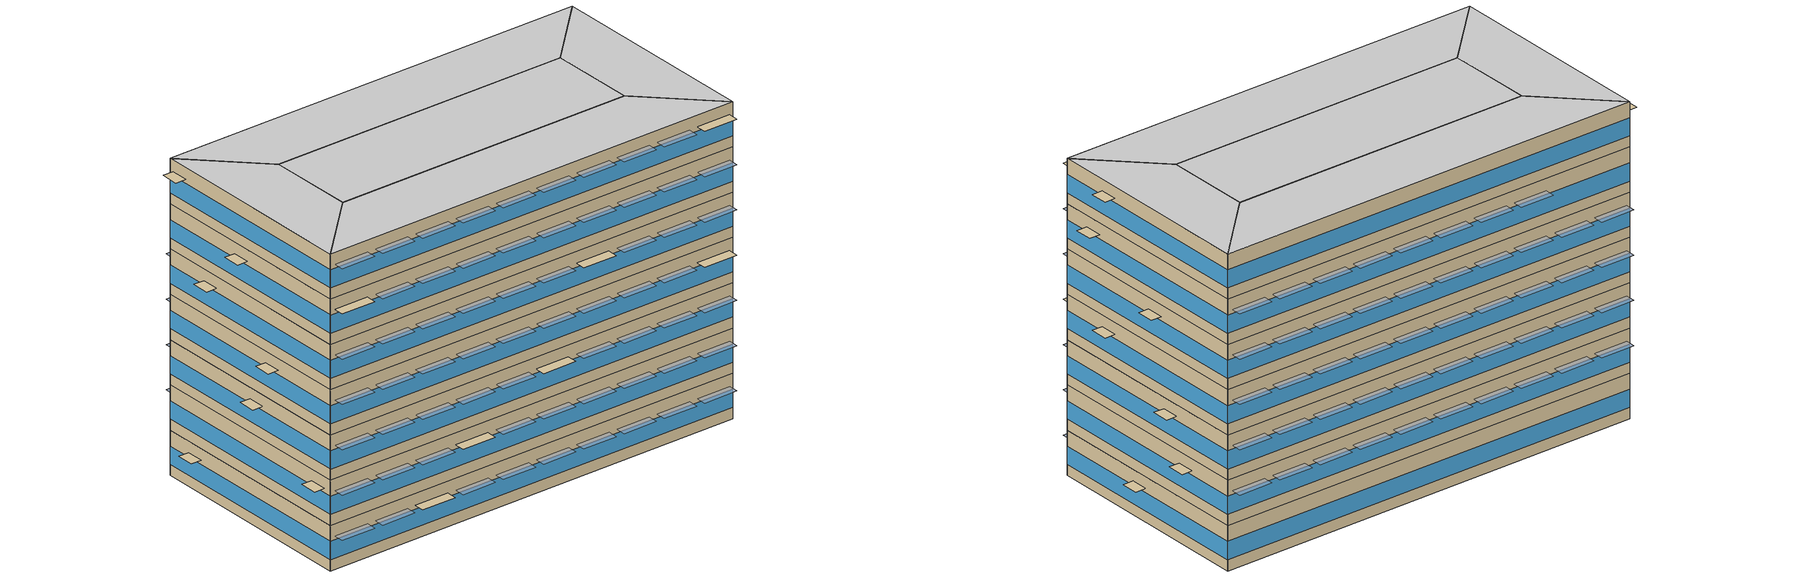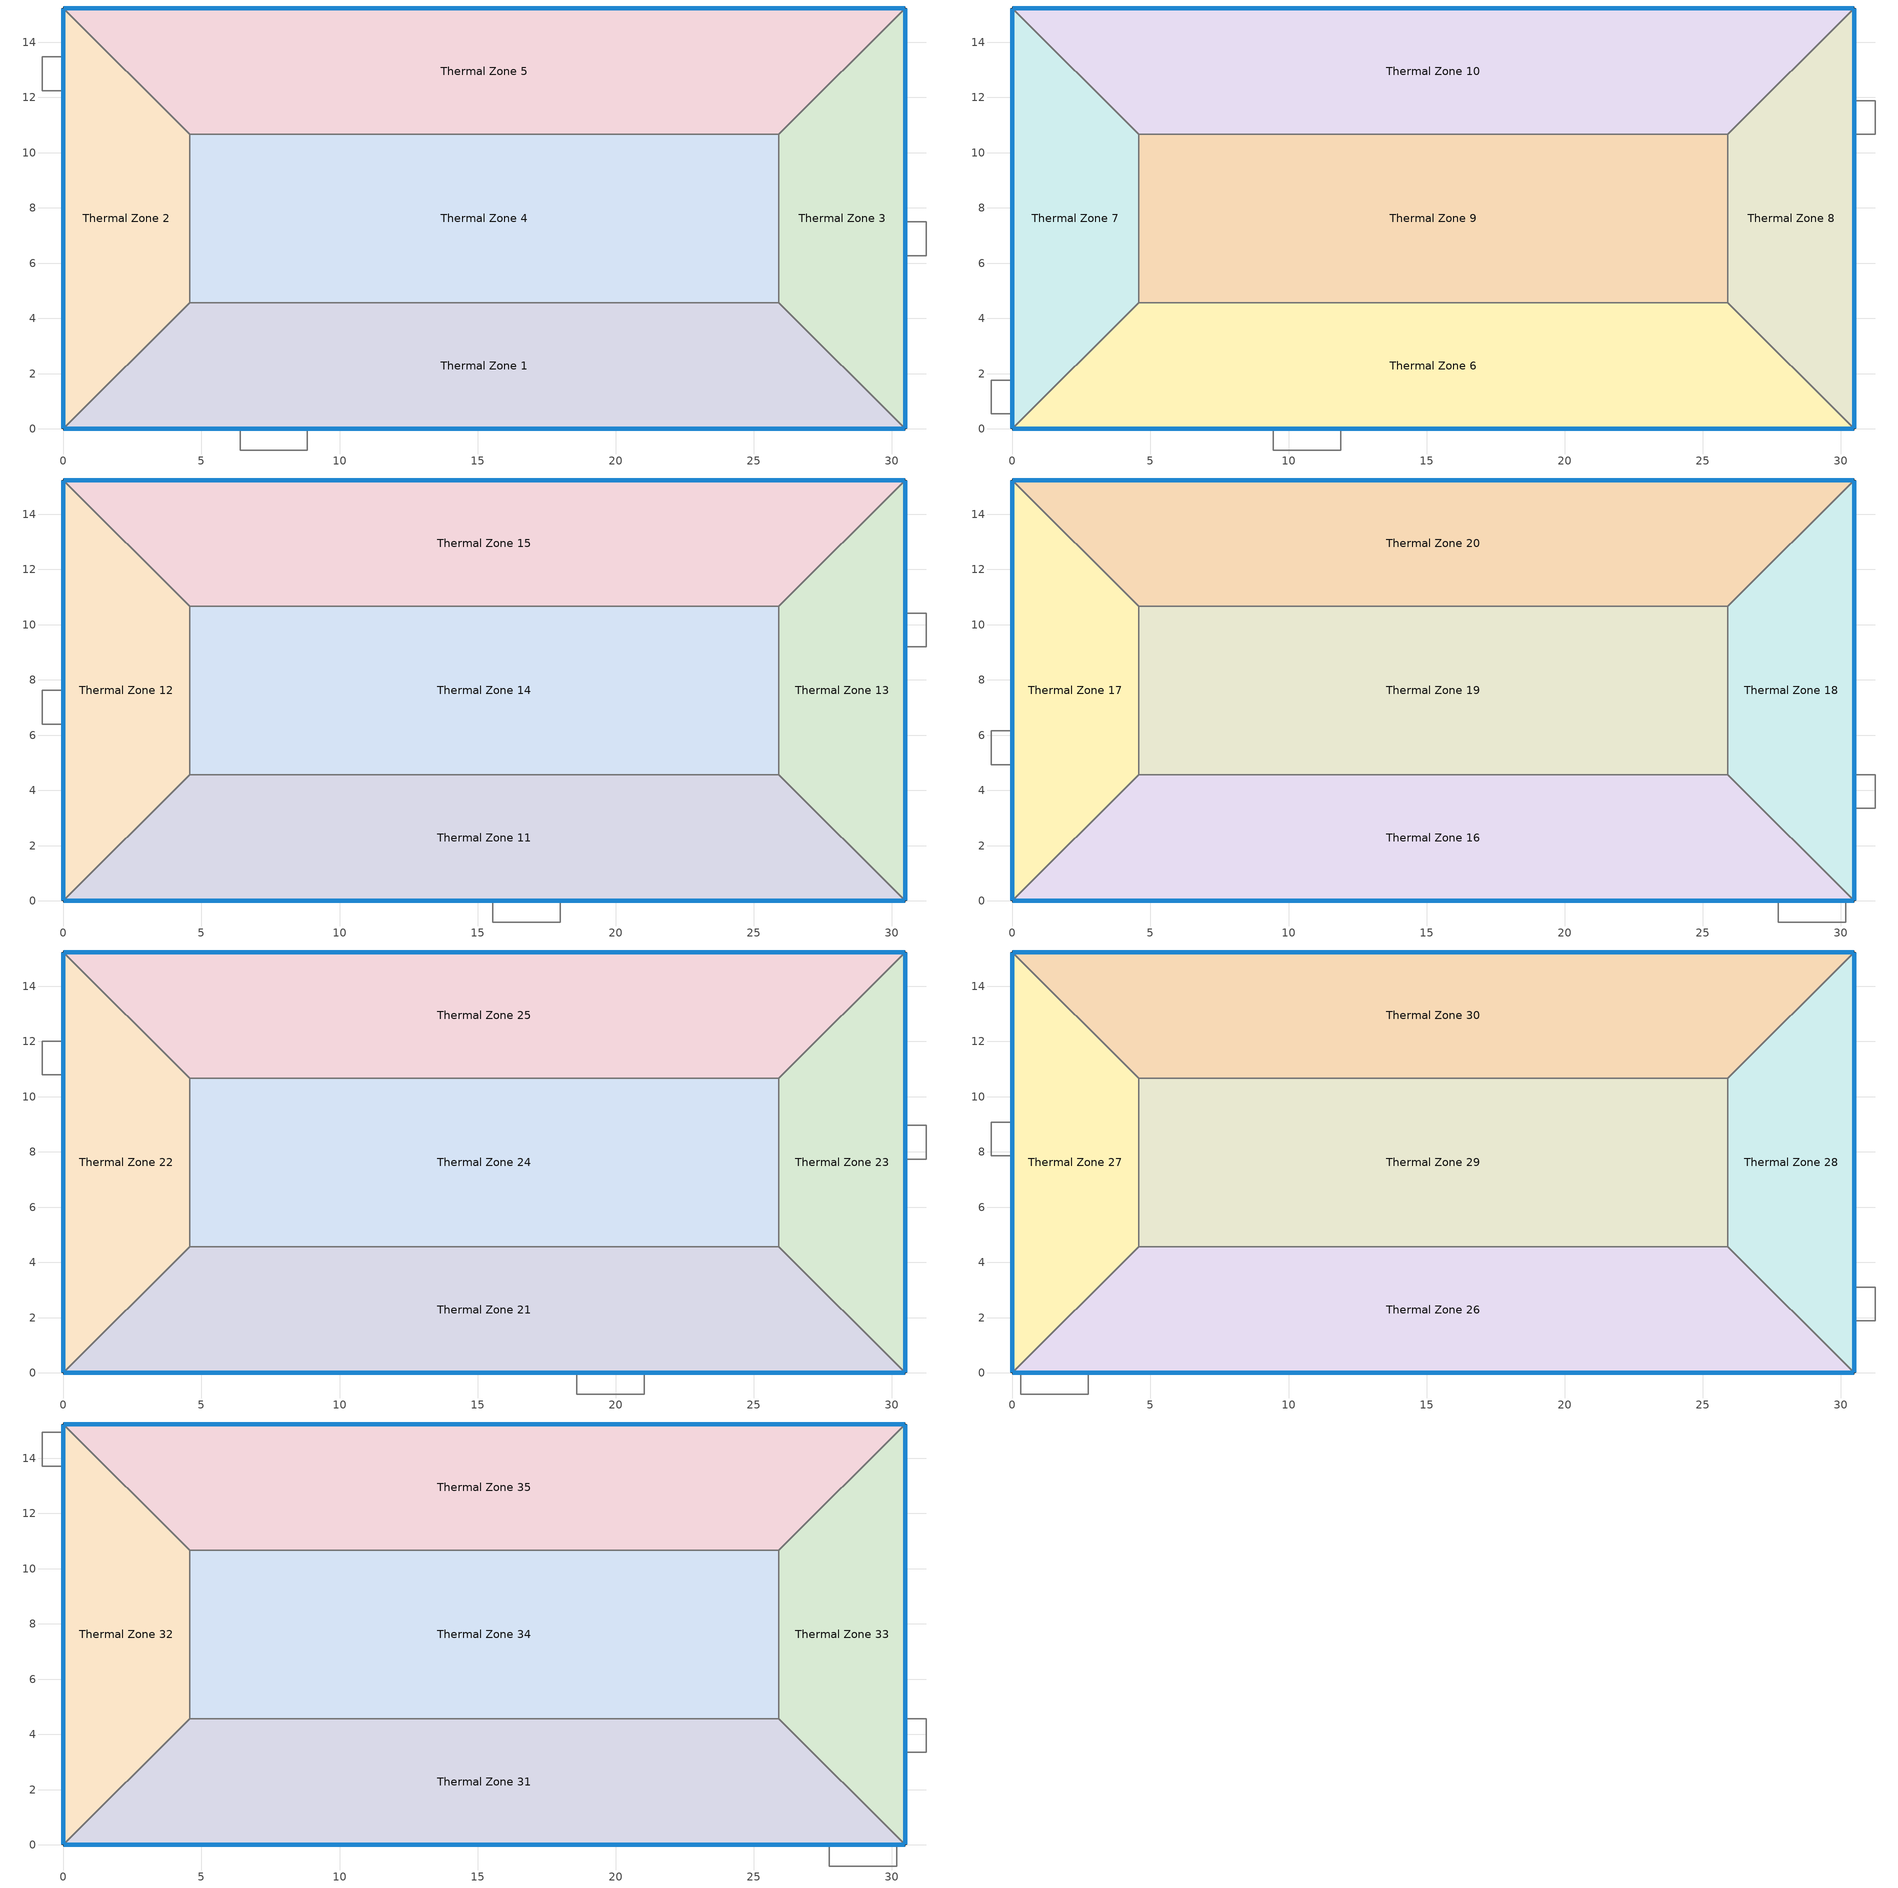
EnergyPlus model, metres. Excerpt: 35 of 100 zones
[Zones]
Thermal Zone 1
 floor ground (ExtSlabCarpet 4in ClimateZone 1-8): 0.03,0 30.45,0 z0.76:1.98; 25.91,4.57 30.48,0 0,0 4.57,4.57 z0
 wall outside (ASHRAE 90.1-2010 ExtWall Mass ClimateZone 5): 0,0 30.48,0 z0:3.05
 wall to Thermal Zone 2 (Interior Wall): 4.57,4.57 0,0 z0:3.05; 8.84,-0.76 8.84,0 6.4,0 6.4,-0.76 z2.29
 wall to Thermal Zone 4 (Interior Wall): 25.91,4.57 4.57,4.57 z0:3.05
 wall to Thermal Zone 3 (Interior Wall): 30.48,0 25.91,4.57 z0:3.05
 window (ASHRAE 90.1-2010 ExtWindow Metal ClimateZone 4-6): 0.03,0 30.45,0 z0.76:1.98
Thermal Zone 2
 floor ground (ExtSlabCarpet 4in ClimateZone 1-8): 0,15.24 4.57,10.67 4.57,4.57 0,0 z0
 wall outside (ASHRAE 90.1-2010 ExtWall Mass ClimateZone 5): 0,15.24 0,0 z0:3.05; 0,15.21 0,0.03 z0.76:1.98
 wall to Thermal Zone 5 (Interior Wall): 4.57,10.67 0,15.24 z0:3.05; 0,12.25 0,13.47 -0.76,13.47 -0.76,12.25 z2.29
 wall to Thermal Zone 4 (Interior Wall): 4.57,4.57 4.57,10.67 z0:3.05
 window (ASHRAE 90.1-2010 ExtWindow Metal ClimateZone 4-6): 0,15.21 0,0.03 z0.76:1.98
Thermal Zone 3
 floor ground (ExtSlabCarpet 4in ClimateZone 1-8): 30.48,0.03 30.48,15.21 z0.76:1.98; 30.48,15.24 30.48,0 25.91,4.57 25.91,10.67 z0
 wall outside (ASHRAE 90.1-2010 ExtWall Mass ClimateZone 5): 30.48,0 30.48,15.24 z0:3.05
 wall to Thermal Zone 4 (Interior Wall): 25.91,10.67 25.91,4.57 z0:3.05
 wall to Thermal Zone 5 (Interior Wall): 30.48,15.24 25.91,10.67 z0:3.05
 window (ASHRAE 90.1-2010 ExtWindow Metal ClimateZone 4-6): 30.48,0.03 30.48,15.21 z0.76:1.98
Thermal Zone 4
 floor ground (ExtSlabCarpet 4in ClimateZone 1-8): 25.91,10.67 25.91,4.57 4.57,4.57 4.57,10.67 z0
 wall to Thermal Zone 5 (Interior Wall): 25.91,10.67 4.57,10.67 z0:3.05
Thermal Zone 5
 floor ground (ExtSlabCarpet 4in ClimateZone 1-8): 30.48,15.24 25.91,10.67 4.57,10.67 0,15.24 z0
 wall outside (ASHRAE 90.1-2010 ExtWall Mass ClimateZone 5): 30.48,15.24 0,15.24 z0:3.05
 window (ASHRAE 90.1-2010 ExtWindow Metal ClimateZone 4-6): 30.45,15.24 0.03,15.24 / 30.45,15.24 0.03,15.24 z0.76:1.98
Thermal Zone 10
 floor to Thermal Zone 5 (Interior Floor): 30.48,15.24 25.91,10.67 4.57,10.67 0,15.24 z3.05
 wall outside (ASHRAE 90.1-2010 ExtWall Mass ClimateZone 5): 30.48,15.24 0,15.24 z3.05:6.1
 wall to Thermal Zone 8 (Interior Wall): 25.91,10.67 30.48,15.24 z3.05:6.1
 wall to Thermal Zone 9 (Interior Wall): 4.57,10.67 25.91,10.67 z3.05:6.1
 wall to Thermal Zone 7 (Interior Wall): 0,15.24 4.57,10.67 z3.05:6.1
 window (ASHRAE 90.1-2010 ExtWindow Metal ClimateZone 4-6): 30.45,15.24 0.03,15.24 / 30.45,15.24 0.03,15.24 z3.81:5.03
Thermal Zone 6
 floor to Thermal Zone 1 (Interior Floor): 0.03,0 30.45,0 z3.81:5.03; 25.91,4.57 30.48,0 0,0 4.57,4.57 z3.05
 wall outside (ASHRAE 90.1-2010 ExtWall Mass ClimateZone 5): 0,0 30.48,0 z3.05:6.1
 wall to Thermal Zone 7 (Interior Wall): 4.57,4.57 0,0 z3.05:6.1; 11.89,-0.76 11.89,0 9.45,0 9.45,-0.76 z5.33
 wall to Thermal Zone 9 (Interior Wall): 25.91,4.57 4.57,4.57 z3.05:6.1
 wall to Thermal Zone 8 (Interior Wall): 30.48,0 25.91,4.57 z3.05:6.1
 window (ASHRAE 90.1-2010 ExtWindow Metal ClimateZone 4-6): 0.03,0 30.45,0 z3.81:5.03
Thermal Zone 7
 floor to Thermal Zone 2 (Interior Floor): 0,15.21 0,0.03 z3.81:5.03; 0,15.24 4.57,10.67 4.57,4.57 0,0 z3.05
 wall outside (ASHRAE 90.1-2010 ExtWall Mass ClimateZone 5): 0,15.24 0,0 z3.05:6.1
 wall to Thermal Zone 9 (Interior Wall): 4.57,4.57 4.57,10.67 z3.05:6.1
 window (ASHRAE 90.1-2010 ExtWindow Metal ClimateZone 4-6): 0,15.21 0,0.03 z3.81:5.03
Thermal Zone 8
 floor to Thermal Zone 3 (Interior Floor): 30.48,0.03 30.48,15.21 z3.81:5.03; 30.48,15.24 30.48,0 25.91,4.57 25.91,10.67 z3.05
 wall outside (ASHRAE 90.1-2010 ExtWall Mass ClimateZone 5): 30.48,0 30.48,15.24 z3.05:6.1
 wall to Thermal Zone 9 (Interior Wall): 25.91,10.67 25.91,4.57 z3.05:6.1
 window (ASHRAE 90.1-2010 ExtWindow Metal ClimateZone 4-6): 30.48,0.03 30.48,15.21 z3.81:5.03
Thermal Zone 9
 floor to Thermal Zone 4 (Interior Floor): 25.91,10.67 25.91,4.57 4.57,4.57 4.57,10.67 z3.05
Thermal Zone 11
 floor to Thermal Zone 6 (Interior Floor): 0.03,0 30.45,0 z6.86:8.08; 25.91,4.57 30.48,0 0,0 4.57,4.57 z6.1
 wall outside (ASHRAE 90.1-2010 ExtWall Mass ClimateZone 5): 0,0 30.48,0 z6.1:9.14
 wall to Thermal Zone 12 (Interior Wall): 4.57,4.57 0,0 z6.1:9.14; 17.98,-0.76 17.98,0 15.54,0 15.54,-0.76 z8.38
 wall to Thermal Zone 14 (Interior Wall): 25.91,4.57 4.57,4.57 z6.1:9.14
 wall to Thermal Zone 13 (Interior Wall): 30.48,0 25.91,4.57 z6.1:9.14
 window (ASHRAE 90.1-2010 ExtWindow Metal ClimateZone 4-6): 0.03,0 30.45,0 z6.86:8.08
Thermal Zone 12
 floor to Thermal Zone 7 (Interior Floor): 0,15.21 0,0.03 z6.86:8.08; 0,15.24 4.57,10.67 4.57,4.57 0,0 z6.1
 wall outside (ASHRAE 90.1-2010 ExtWall Mass ClimateZone 5): 0,15.24 0,0 z6.1:9.14
 wall to Thermal Zone 14 (Interior Wall): 4.57,4.57 4.57,10.67 z6.1:9.14
 wall to Thermal Zone 15 (Interior Wall): 4.57,10.67 0,15.24 z6.1:9.14; 0,6.4 0,7.62 -0.76,7.62 -0.76,6.4 z8.38
 window (ASHRAE 90.1-2010 ExtWindow Metal ClimateZone 4-6): 0,15.21 0,0.03 z6.86:8.08
Thermal Zone 13
 floor to Thermal Zone 8 (Interior Floor): 30.48,0.03 30.48,15.21 z6.86:8.08; 30.48,15.24 30.48,0 25.91,4.57 25.91,10.67 z6.1
 wall outside (ASHRAE 90.1-2010 ExtWall Mass ClimateZone 5): 30.48,0 30.48,15.24 z6.1:9.14
 wall to Thermal Zone 14 (Interior Wall): 25.91,10.67 25.91,4.57 z6.1:9.14
 wall to Thermal Zone 15 (Interior Wall): 30.48,15.24 25.91,10.67 z6.1:9.14
 window (ASHRAE 90.1-2010 ExtWindow Metal ClimateZone 4-6): 30.48,0.03 30.48,15.21 z6.86:8.08
Thermal Zone 14
 floor to Thermal Zone 9 (Interior Floor): 25.91,10.67 25.91,4.57 4.57,4.57 4.57,10.67 z6.1
 wall to Thermal Zone 15 (Interior Wall): 25.91,10.67 4.57,10.67 z6.1:9.14
Thermal Zone 15
 floor to Thermal Zone 10 (Interior Floor): 30.48,15.24 25.91,10.67 4.57,10.67 0,15.24 z6.1
 wall outside (ASHRAE 90.1-2010 ExtWall Mass ClimateZone 5): 30.48,15.24 0,15.24 z6.1:9.14
 window (ASHRAE 90.1-2010 ExtWindow Metal ClimateZone 4-6): 30.45,15.24 0.03,15.24 / 30.45,15.24 0.03,15.24 z6.86:8.08
Thermal Zone 16
 floor to Thermal Zone 11 (Interior Floor): 0.03,0 30.45,0 z9.9:11.13; 25.91,4.57 30.48,0 0,0 4.57,4.57 z9.14
 wall outside (ASHRAE 90.1-2010 ExtWall Mass ClimateZone 5): 0,0 30.48,0 z9.14:12.19
 wall to Thermal Zone 17 (Interior Wall): 4.57,4.57 0,0 z9.14:12.19; 30.18,-0.76 30.18,0 27.74,0 27.74,-0.76 z11.43
 wall to Thermal Zone 19 (Interior Wall): 25.91,4.57 4.57,4.57 z9.14:12.19
 wall to Thermal Zone 18 (Interior Wall): 30.48,0 25.91,4.57 z9.14:12.19
 window (ASHRAE 90.1-2010 ExtWindow Metal ClimateZone 4-6): 0.03,0 30.45,0 z9.9:11.13
Thermal Zone 17
 floor to Thermal Zone 12 (Interior Floor): 0,15.24 4.57,10.67 4.57,4.57 0,0 z9.14
 wall outside (ASHRAE 90.1-2010 ExtWall Mass ClimateZone 5): 0,15.24 0,0 z9.14:12.19; 0,15.21 0,0.03 z9.9:11.13
 wall to Thermal Zone 20 (Interior Wall): 4.57,10.67 0,15.24 z9.14:12.19; 0,4.94 0,6.16 -0.76,6.16 -0.76,4.94 z11.43
 wall to Thermal Zone 19 (Interior Wall): 4.57,4.57 4.57,10.67 z9.14:12.19
 window (ASHRAE 90.1-2010 ExtWindow Metal ClimateZone 4-6): 0,15.21 0,0.03 z9.9:11.13
Thermal Zone 18
 floor to Thermal Zone 13 (Interior Floor): 30.48,0.03 30.48,15.21 z9.9:11.13; 30.48,15.24 30.48,0 25.91,4.57 25.91,10.67 z9.14
 wall outside (ASHRAE 90.1-2010 ExtWall Mass ClimateZone 5): 30.48,0 30.48,15.24 z9.14:12.19
 wall to Thermal Zone 19 (Interior Wall): 25.91,10.67 25.91,4.57 z9.14:12.19
 wall to Thermal Zone 20 (Interior Wall): 30.48,15.24 25.91,10.67 z9.14:12.19
 window (ASHRAE 90.1-2010 ExtWindow Metal ClimateZone 4-6): 30.48,0.03 30.48,15.21 z9.9:11.13
Thermal Zone 19
 floor to Thermal Zone 14 (Interior Floor): 25.91,10.67 25.91,4.57 4.57,4.57 4.57,10.67 z9.14
 wall to Thermal Zone 20 (Interior Wall): 25.91,10.67 4.57,10.67 z9.14:12.19
Thermal Zone 20
 floor to Thermal Zone 15 (Interior Floor): 30.48,15.24 25.91,10.67 4.57,10.67 0,15.24 z9.14
 wall outside (ASHRAE 90.1-2010 ExtWall Mass ClimateZone 5): 30.48,15.24 0,15.24 z9.14:12.19
 window (ASHRAE 90.1-2010 ExtWindow Metal ClimateZone 4-6): 30.45,15.24 0.03,15.24 / 30.45,15.24 0.03,15.24 z9.9:11.13
Thermal Zone 21
 floor to Thermal Zone 16 (Interior Floor): 0.03,0 30.45,0 z12.95:14.17; 25.91,4.57 30.48,0 0,0 4.57,4.57 z12.19
 wall outside (ASHRAE 90.1-2010 ExtWall Mass ClimateZone 5): 0,0 30.48,0 z12.19:15.24
 wall to Thermal Zone 22 (Interior Wall): 4.57,4.57 0,0 z12.19:15.24; 21.03,-0.76 21.03,0 18.59,0 18.59,-0.76 z14.48
 wall to Thermal Zone 24 (Interior Wall): 25.91,4.57 4.57,4.57 z12.19:15.24
 wall to Thermal Zone 23 (Interior Wall): 30.48,0 25.91,4.57 z12.19:15.24
 window (ASHRAE 90.1-2010 ExtWindow Metal ClimateZone 4-6): 0.03,0 30.45,0 z12.95:14.17
Thermal Zone 22
 floor to Thermal Zone 17 (Interior Floor): 0,15.21 0,0.03 z12.95:14.18; 0,15.24 4.57,10.67 4.57,4.57 0,0 z12.19
 wall outside (ASHRAE 90.1-2010 ExtWall Mass ClimateZone 5): 0,15.24 0,0 z12.19:15.24
 wall to Thermal Zone 24 (Interior Wall): 4.57,4.57 4.57,10.67 z12.19:15.24
 wall to Thermal Zone 25 (Interior Wall): 4.57,10.67 0,15.24 z12.19:15.24; 0,10.79 0,12.01 -0.76,12.01 -0.76,10.79 z14.48
 window (ASHRAE 90.1-2010 ExtWindow Metal ClimateZone 4-6): 0,15.21 0,0.03 z12.95:14.18
Thermal Zone 23
 floor to Thermal Zone 18 (Interior Floor): 30.48,0.03 30.48,15.21 z12.95:14.18; 30.48,15.24 30.48,0 25.91,4.57 25.91,10.67 z12.19
 wall outside (ASHRAE 90.1-2010 ExtWall Mass ClimateZone 5): 30.48,0 30.48,15.24 z12.19:15.24
 wall to Thermal Zone 24 (Interior Wall): 25.91,10.67 25.91,4.57 z12.19:15.24
 wall to Thermal Zone 25 (Interior Wall): 30.48,15.24 25.91,10.67 z12.19:15.24
 window (ASHRAE 90.1-2010 ExtWindow Metal ClimateZone 4-6): 30.48,0.03 30.48,15.21 z12.95:14.18
Thermal Zone 24
 floor to Thermal Zone 19 (Interior Floor): 25.91,10.67 25.91,4.57 4.57,4.57 4.57,10.67 z12.19
 wall to Thermal Zone 25 (Interior Wall): 25.91,10.67 4.57,10.67 z12.19:15.24
Thermal Zone 25
 floor to Thermal Zone 20 (Interior Floor): 30.48,15.24 25.91,10.67 4.57,10.67 0,15.24 z12.19
 wall outside (ASHRAE 90.1-2010 ExtWall Mass ClimateZone 5): 30.48,15.24 0,15.24 z12.19:15.24
 window (ASHRAE 90.1-2010 ExtWindow Metal ClimateZone 4-6): 30.45,15.24 0.03,15.24 / 30.45,15.24 0.03,15.24 z12.95:14.17
Thermal Zone 26
 floor to Thermal Zone 21 (Interior Floor): 0.03,0 30.45,0 z16:17.22; 25.91,4.57 30.48,0 0,0 4.57,4.57 z15.24
 wall outside (ASHRAE 90.1-2010 ExtWall Mass ClimateZone 5): 0,0 30.48,0 z15.24:18.29
 wall to Thermal Zone 27 (Interior Wall): 4.57,4.57 0,0 z15.24:18.29; 2.74,-0.76 2.74,0 0.3,0 0.3,-0.76 z17.53
 wall to Thermal Zone 29 (Interior Wall): 25.91,4.57 4.57,4.57 z15.24:18.29
 wall to Thermal Zone 28 (Interior Wall): 30.48,0 25.91,4.57 z15.24:18.29
 window (ASHRAE 90.1-2010 ExtWindow Metal ClimateZone 4-6): 0.03,0 30.45,0 z16:17.22
Thermal Zone 27
 floor to Thermal Zone 22 (Interior Floor): 0,15.21 0,0.03 z16:17.22; 0,15.24 4.57,10.67 4.57,4.57 0,0 z15.24
 wall outside (ASHRAE 90.1-2010 ExtWall Mass ClimateZone 5): 0,15.24 0,0 z15.24:18.29
 wall to Thermal Zone 29 (Interior Wall): 4.57,4.57 4.57,10.67 z15.24:18.29
 wall to Thermal Zone 30 (Interior Wall): 4.57,10.67 0,15.24 z15.24:18.29; 0,7.86 0,9.08 -0.76,9.08 -0.76,7.86 z17.53
 window (ASHRAE 90.1-2010 ExtWindow Metal ClimateZone 4-6): 0,15.21 0,0.03 z16:17.22
Thermal Zone 28
 floor to Thermal Zone 23 (Interior Floor): 30.48,0.03 30.48,15.21 z16:17.22; 30.48,15.24 30.48,0 25.91,4.57 25.91,10.67 z15.24
 wall outside (ASHRAE 90.1-2010 ExtWall Mass ClimateZone 5): 30.48,0 30.48,15.24 z15.24:18.29
 wall to Thermal Zone 29 (Interior Wall): 25.91,10.67 25.91,4.57 z15.24:18.29
 wall to Thermal Zone 30 (Interior Wall): 30.48,15.24 25.91,10.67 z15.24:18.29
 window (ASHRAE 90.1-2010 ExtWindow Metal ClimateZone 4-6): 30.48,0.03 30.48,15.21 z16:17.22
Thermal Zone 29
 floor to Thermal Zone 24 (Interior Floor): 25.91,10.67 25.91,4.57 4.57,4.57 4.57,10.67 z15.24
 wall to Thermal Zone 30 (Interior Wall): 25.91,10.67 4.57,10.67 z15.24:18.29
Thermal Zone 30
 floor to Thermal Zone 25 (Interior Floor): 30.48,15.24 25.91,10.67 4.57,10.67 0,15.24 z15.24
 wall outside (ASHRAE 90.1-2010 ExtWall Mass ClimateZone 5): 30.48,15.24 0,15.24 z15.24:18.29
 window (ASHRAE 90.1-2010 ExtWindow Metal ClimateZone 4-6): 30.45,15.24 0.03,15.24 / 30.45,15.24 0.03,15.24 z16:17.22
Thermal Zone 31
 floor to Thermal Zone 26 (Interior Floor): 0.03,0 30.45,0 z19.05:20.27; 25.91,4.57 30.48,0 0,0 4.57,4.57 z18.29
 wall outside (ASHRAE 90.1-2010 ExtWall Mass ClimateZone 5): 0,0 30.48,0 z18.29:21.34
 wall to Thermal Zone 32 (Interior Wall): 4.57,4.57 0,0 z18.29:21.34; 30.18,-0.76 30.18,0 27.74,0 27.74,-0.76 z20.57
 wall to Thermal Zone 34 (Interior Wall): 25.91,4.57 4.57,4.57 z18.29:21.34
 wall to Thermal Zone 33 (Interior Wall): 30.48,0 25.91,4.57 z18.29:21.34
 window (ASHRAE 90.1-2010 ExtWindow Metal ClimateZone 4-6): 0.03,0 30.45,0 z19.05:20.27
 ceiling to Thermal Zone 36 (Interior Ceiling): 30.48,0 25.91,4.57 4.57,4.57 0,0 z21.34
Thermal Zone 32
 floor to Thermal Zone 27 (Interior Floor): 0,15.21 0,0.03 z19.05:20.27; 0,15.24 4.57,10.67 4.57,4.57 0,0 z18.29
 wall outside (ASHRAE 90.1-2010 ExtWall Mass ClimateZone 5): 0,15.24 0,0 z18.29:21.34
 wall to Thermal Zone 34 (Interior Wall): 4.57,4.57 4.57,10.67 z18.29:21.34
 wall to Thermal Zone 35 (Interior Wall): 4.57,10.67 0,15.24 z18.29:21.34; 0,13.72 0,14.94 -0.76,14.94 -0.76,13.72 z20.57
 window (ASHRAE 90.1-2010 ExtWindow Metal ClimateZone 4-6): 0,15.21 0,0.03 z19.05:20.27
 ceiling to Thermal Zone 37 (Interior Ceiling): 0,0 4.57,4.57 4.57,10.67 0,15.24 z21.34
Thermal Zone 33
 floor to Thermal Zone 28 (Interior Floor): 30.48,0.03 30.48,15.21 z19.05:20.27; 30.48,15.24 30.48,0 25.91,4.57 25.91,10.67 z18.29
 wall outside (ASHRAE 90.1-2010 ExtWall Mass ClimateZone 5): 30.48,0 30.48,15.24 z18.29:21.34
 wall to Thermal Zone 34 (Interior Wall): 25.91,10.67 25.91,4.57 z18.29:21.34
 wall to Thermal Zone 35 (Interior Wall): 30.48,15.24 25.91,10.67 z18.29:21.34
 window (ASHRAE 90.1-2010 ExtWindow Metal ClimateZone 4-6): 30.48,0.03 30.48,15.21 z19.05:20.27
 ceiling to Thermal Zone 38 (Interior Ceiling): 30.48,0 30.48,15.24 25.91,10.67 25.91,4.57 z21.34
Thermal Zone 34
 floor to Thermal Zone 29 (Interior Floor): 25.91,10.67 25.91,4.57 4.57,4.57 4.57,10.67 z18.29
 wall to Thermal Zone 35 (Interior Wall): 25.91,10.67 4.57,10.67 z18.29:21.34
 ceiling to Thermal Zone 39 (Interior Ceiling): 25.91,4.57 25.91,10.67 4.57,10.67 4.57,4.57 z21.34
Thermal Zone 35
 floor to Thermal Zone 30 (Interior Floor): 30.48,15.24 25.91,10.67 4.57,10.67 0,15.24 z18.29
 wall outside (ASHRAE 90.1-2010 ExtWall Mass ClimateZone 5): 30.48,15.24 0,15.24 z18.29:21.34
 window (ASHRAE 90.1-2010 ExtWindow Metal ClimateZone 4-6): 30.45,15.24 0.03,15.24 / 30.45,15.24 0.03,15.24 z19.05:20.27
 ceiling to Thermal Zone 40 (Interior Ceiling): 25.91,10.67 30.48,15.24 0,15.24 4.57,10.67 z21.34
shading: 8.84,-0.76 8.84,0 6.4,0 6.4,-0.76 z2.29; 2.74,-0.76 2.74,0 0.3,0 0.3,-0.76 z2.29; 24.08,-0.76 24.08,0 21.64,0 21.64,-0.76 z2.29; 27.13,-0.76 27.13,0 24.69,0 24.69,-0.76 z2.29; 8.84,-0.76 8.84,0 6.4,0 6.4,-0.76 z8.38; 2.74,-0.76 2.74,0 0.3,0 0.3,-0.76 z8.38; 24.08,-0.76 24.08,0 21.64,0 21.64,-0.76 z8.38; 27.13,-0.76 27.13,0 24.69,0 24.69,-0.76 z8.38; 24.08,-0.76 24.08,0 21.64,0 21.64,-0.76 z11.43; 2.74,-0.76 2.74,0 0.3,0 0.3,-0.76 z11.43; 8.84,-0.76 8.84,0 6.4,0 6.4,-0.76 z11.43; 27.13,-0.76 27.13,0 24.69,0 24.69,-0.76 z11.43; 8.84,-0.76 8.84,0 6.4,0 6.4,-0.76 z14.48; 27.13,-0.76 27.13,0 24.69,0 24.69,-0.76 z14.48; 2.74,-0.76 2.74,0 0.3,0 0.3,-0.76 z14.48; 24.08,-0.76 24.08,0 21.64,0 21.64,-0.76 z14.48; 2.74,-0.76 2.74,0 0.3,0 0.3,-0.76 z17.53; 24.08,-0.76 24.08,0 21.64,0 21.64,-0.76 z17.53; 8.84,-0.76 8.84,0 6.4,0 6.4,-0.76 z17.53; 27.13,-0.76 27.13,0 24.69,0 24.69,-0.76 z17.53; 27.13,-0.76 27.13,0 24.69,0 24.69,-0.76 z20.57; 8.84,-0.76 8.84,0 6.4,0 6.4,-0.76 z20.57; 24.08,-0.76 24.08,0 21.64,0 21.64,-0.76 z20.57; 2.74,-0.76 2.74,0 0.3,0 0.3,-0.76 z20.57; 8.84,-0.76 8.84,0 6.4,0 6.4,-0.76 z5.33; 27.13,-0.76 27.13,0 24.69,0 24.69,-0.76 z5.33; 2.74,-0.76 2.74,0 0.3,0 0.3,-0.76 z5.33; 24.08,-0.76 24.08,0 21.64,0 21.64,-0.76 z5.33; 2.74,-0.76 2.74,0 0.3,0 0.3,-0.76 z2.29; 24.08,-0.76 24.08,0 21.64,0 21.64,-0.76 z2.29; 27.13,-0.76 27.13,0 24.69,0 24.69,-0.76 z2.29; 8.84,-0.76 8.84,0 6.4,0 6.4,-0.76 z8.38; 2.74,-0.76 2.74,0 0.3,0 0.3,-0.76 z8.38; 24.08,-0.76 24.08,0 21.64,0 21.64,-0.76 z8.38; 27.13,-0.76 27.13,0 24.69,0 24.69,-0.76 z8.38; 24.08,-0.76 24.08,0 21.64,0 21.64,-0.76 z11.43; 2.74,-0.76 2.74,0 0.3,0 0.3,-0.76 z11.43; 8.84,-0.76 8.84,0 6.4,0 6.4,-0.76 z11.43; 27.13,-0.76 27.13,0 24.69,0 24.69,-0.76 z11.43; 8.84,-0.76 8.84,0 6.4,0 6.4,-0.76 z14.48; 27.13,-0.76 27.13,0 24.69,0 24.69,-0.76 z14.48; 2.74,-0.76 2.74,0 0.3,0 0.3,-0.76 z14.48; 24.08,-0.76 24.08,0 21.64,0 21.64,-0.76 z14.48; 24.08,-0.76 24.08,0 21.64,0 21.64,-0.76 z17.53; 8.84,-0.76 8.84,0 6.4,0 6.4,-0.76 z17.53; 27.13,-0.76 27.13,0 24.69,0 24.69,-0.76 z17.53; 27.13,-0.76 27.13,0 24.69,0 24.69,-0.76 z20.57; 8.84,-0.76 8.84,0 6.4,0 6.4,-0.76 z20.57; 24.08,-0.76 24.08,0 21.64,0 21.64,-0.76 z20.57; 2.74,-0.76 2.74,0 0.3,0 0.3,-0.76 z20.57; 8.84,-0.76 8.84,0 6.4,0 6.4,-0.76 z5.33; 27.13,-0.76 27.13,0 24.69,0 24.69,-0.76 z5.33; 2.74,-0.76 2.74,0 0.3,0 0.3,-0.76 z5.33; 24.08,-0.76 24.08,0 21.64,0 21.64,-0.76 z5.33; 17.98,-0.76 17.98,0 15.54,0 15.54,-0.76 z2.29; 14.94,-0.76 14.94,0 12.5,0 12.5,-0.76 z2.29; 17.98,-0.76 17.98,0 15.54,0 15.54,-0.76 z8.38; 14.94,-0.76 14.94,0 12.5,0 12.5,-0.76 z8.38; 17.98,-0.76 17.98,0 15.54,0 15.54,-0.76 z11.43; 14.94,-0.76 14.94,0 12.5,0 12.5,-0.76 z11.43; 14.94,-0.76 14.94,0 12.5,0 12.5,-0.76 z14.48; 17.98,-0.76 17.98,0 15.54,0 15.54,-0.76 z14.48; 14.94,-0.76 14.94,0 12.5,0 12.5,-0.76 z17.53; 17.98,-0.76 17.98,0 15.54,0 15.54,-0.76 z17.53; 14.94,-0.76 14.94,0 12.5,0 12.5,-0.76 z20.57; 17.98,-0.76 17.98,0 15.54,0 15.54,-0.76 z20.57; 14.94,-0.76 14.94,0 12.5,0 12.5,-0.76 z5.33; 17.98,-0.76 17.98,0 15.54,0 15.54,-0.76 z5.33; 17.98,-0.76 17.98,0 15.54,0 15.54,-0.76 z2.29; 14.94,-0.76 14.94,0 12.5,0 12.5,-0.76 z2.29; 14.94,-0.76 14.94,0 12.5,0 12.5,-0.76 z8.38; 17.98,-0.76 17.98,0 15.54,0 15.54,-0.76 z11.43; 14.94,-0.76 14.94,0 12.5,0 12.5,-0.76 z11.43; 14.94,-0.76 14.94,0 12.5,0 12.5,-0.76 z14.48; 17.98,-0.76 17.98,0 15.54,0 15.54,-0.76 z14.48; 14.94,-0.76 14.94,0 12.5,0 12.5,-0.76 z17.53; 17.98,-0.76 17.98,0 15.54,0 15.54,-0.76 z17.53; 14.94,-0.76 14.94,0 12.5,0 12.5,-0.76 z20.57; 17.98,-0.76 17.98,0 15.54,0 15.54,-0.76 z20.57; 14.94,-0.76 14.94,0 12.5,0 12.5,-0.76 z5.33; 17.98,-0.76 17.98,0 15.54,0 15.54,-0.76 z5.33; 30.18,-0.76 30.18,0 27.74,0 27.74,-0.76 z2.29; 5.79,-0.76 5.79,0 3.35,0 3.35,-0.76 z2.29; 21.03,-0.76 21.03,0 18.59,0 18.59,-0.76 z2.29; 11.89,-0.76 11.89,0 9.45,0 9.45,-0.76 z2.29; 11.89,-0.76 11.89,0 9.45,0 9.45,-0.76 z8.38; 30.18,-0.76 30.18,0 27.74,0 27.74,-0.76 z8.38; 21.03,-0.76 21.03,0 18.59,0 18.59,-0.76 z8.38; 5.79,-0.76 5.79,0 3.35,0 3.35,-0.76 z8.38; 30.18,-0.76 30.18,0 27.74,0 27.74,-0.76 z11.43; 21.03,-0.76 21.03,0 18.59,0 18.59,-0.76 z11.43; 11.89,-0.76 11.89,0 9.45,0 9.45,-0.76 z11.43; 5.79,-0.76 5.79,0 3.35,0 3.35,-0.76 z11.43; 21.03,-0.76 21.03,0 18.59,0 18.59,-0.76 z14.48; 5.79,-0.76 5.79,0 3.35,0 3.35,-0.76 z14.48; 11.89,-0.76 11.89,0 9.45,0 9.45,-0.76 z14.48; 30.18,-0.76 30.18,0 27.74,0 27.74,-0.76 z14.48; 5.79,-0.76 5.79,0 3.35,0 3.35,-0.76 z17.53; 30.18,-0.76 30.18,0 27.74,0 27.74,-0.76 z17.53; 21.03,-0.76 21.03,0 18.59,0 18.59,-0.76 z17.53; 11.89,-0.76 11.89,0 9.45,0 9.45,-0.76 z17.53; 30.18,-0.76 30.18,0 27.74,0 27.74,-0.76 z20.57; 11.89,-0.76 11.89,0 9.45,0 9.45,-0.76 z20.57; 5.79,-0.76 5.79,0 3.35,0 3.35,-0.76 z20.57; 21.03,-0.76 21.03,0 18.59,0 18.59,-0.76 z20.57; 11.89,-0.76 11.89,0 9.45,0 9.45,-0.76 z5.33; 30.18,-0.76 30.18,0 27.74,0 27.74,-0.76 z5.33; 21.03,-0.76 21.03,0 18.59,0 18.59,-0.76 z5.33; 5.79,-0.76 5.79,0 3.35,0 3.35,-0.76 z5.33; 30.18,-0.76 30.18,0 27.74,0 27.74,-0.76 z2.29; 5.79,-0.76 5.79,0 3.35,0 3.35,-0.76 z2.29; 21.03,-0.76 21.03,0 18.59,0 18.59,-0.76 z2.29; 11.89,-0.76 11.89,0 9.45,0 9.45,-0.76 z2.29; 11.89,-0.76 11.89,0 9.45,0 9.45,-0.76 z8.38; 30.18,-0.76 30.18,0 27.74,0 27.74,-0.76 z8.38; 21.03,-0.76 21.03,0 18.59,0 18.59,-0.76 z8.38; 5.79,-0.76 5.79,0 3.35,0 3.35,-0.76 z8.38; 21.03,-0.76 21.03,0 18.59,0 18.59,-0.76 z11.43; 11.89,-0.76 11.89,0 9.45,0 9.45,-0.76 z11.43; 5.79,-0.76 5.79,0 3.35,0 3.35,-0.76 z11.43; 5.79,-0.76 5.79,0 3.35,0 3.35,-0.76 z14.48; 11.89,-0.76 11.89,0 9.45,0 9.45,-0.76 z14.48; 30.18,-0.76 30.18,0 27.74,0 27.74,-0.76 z14.48; 5.79,-0.76 5.79,0 3.35,0 3.35,-0.76 z17.53; 30.18,-0.76 30.18,0 27.74,0 27.74,-0.76 z17.53; 21.03,-0.76 21.03,0 18.59,0 18.59,-0.76 z17.53; 11.89,-0.76 11.89,0 9.45,0 9.45,-0.76 z17.53; 11.89,-0.76 11.89,0 9.45,0 9.45,-0.76 z20.57; 5.79,-0.76 5.79,0 3.35,0 3.35,-0.76 z20.57; 21.03,-0.76 21.03,0 18.59,0 18.59,-0.76 z20.57; 30.18,-0.76 30.18,0 27.74,0 27.74,-0.76 z5.33; 21.03,-0.76 21.03,0 18.59,0 18.59,-0.76 z5.33; 5.79,-0.76 5.79,0 3.35,0 3.35,-0.76 z5.33; 21.03,15.24 21.03,16 18.59,16 18.59,15.24 z5.33; 24.08,15.24 24.08,16 21.64,16 21.64,15.24 z5.33; 11.89,15.24 11.89,16 9.45,16 9.45,15.24 z5.33; 27.13,15.24 27.13,16 24.69,16 24.69,15.24 z5.33; 14.94,15.24 14.94,16 12.5,16 12.5,15.24 z5.33; 30.18,15.24 30.18,16 27.74,16 27.74,15.24 z5.33; 2.74,15.24 2.74,16 0.3,16 0.3,15.24 z5.33; 8.84,15.24 8.84,16 6.4,16 6.4,15.24 z5.33; 5.79,15.24 5.79,16 3.35,16 3.35,15.24 z5.33; 17.98,15.24 17.98,16 15.54,16 15.54,15.24 z5.33; 21.03,15.24 21.03,16 18.59,16 18.59,15.24 z8.38; 5.79,15.24 5.79,16 3.35,16 3.35,15.24 z8.38; 27.13,15.24 27.13,16 24.69,16 24.69,15.24 z8.38; 14.94,15.24 14.94,16 12.5,16 12.5,15.24 z8.38; 2.74,15.24 2.74,16 0.3,16 0.3,15.24 z8.38; 8.84,15.24 8.84,16 6.4,16 6.4,15.24 z8.38; 17.98,15.24 17.98,16 15.54,16 15.54,15.24 z8.38; 24.08,15.24 24.08,16 21.64,16 21.64,15.24 z8.38; 11.89,15.24 11.89,16 9.45,16 9.45,15.24 z8.38; 30.18,15.24 30.18,16 27.74,16 27.74,15.24 z8.38; 2.74,15.24 2.74,16 0.3,16 0.3,15.24 z11.43; 14.94,15.24 14.94,16 12.5,16 12.5,15.24 z11.43; 27.13,15.24 27.13,16 24.69,16 24.69,15.24 z11.43; 17.98,15.24 17.98,16 15.54,16 15.54,15.24 z11.43; 21.03,15.24 21.03,16 18.59,16 18.59,15.24 z11.43; 30.18,15.24 30.18,16 27.74,16 27.74,15.24 z11.43; 5.79,15.24 5.79,16 3.35,16 3.35,15.24 z11.43; 11.89,15.24 11.89,16 9.45,16 9.45,15.24 z11.43; 8.84,15.24 8.84,16 6.4,16 6.4,15.24 z11.43; 24.08,15.24 24.08,16 21.64,16 21.64,15.24 z11.43; 17.98,15.24 17.98,16 15.54,16 15.54,15.24 z14.48; 30.18,15.24 30.18,16 27.74,16 27.74,15.24 z14.48; 8.84,15.24 8.84,16 6.4,16 6.4,15.24 z14.48; 27.13,15.24 27.13,16 24.69,16 24.69,15.24 z14.48; 2.74,15.24 2.74,16 0.3,16 0.3,15.24 z14.48; 5.79,15.24 5.79,16 3.35,16 3.35,15.24 z14.48; 24.08,15.24 24.08,16 21.64,16 21.64,15.24 z14.48; 11.89,15.24 11.89,16 9.45,16 9.45,15.24 z14.48; 21.03,15.24 21.03,16 18.59,16 18.59,15.24 z14.48; 14.94,15.24 14.94,16 12.5,16 12.5,15.24 z14.48; 17.98,15.24 17.98,16 15.54,16 15.54,15.24 z17.53; 24.08,15.24 24.08,16 21.64,16 21.64,15.24 z17.53; 8.84,15.24 8.84,16 6.4,16 6.4,15.24 z17.53; 14.94,15.24 14.94,16 12.5,16 12.5,15.24 z17.53; 30.18,15.24 30.18,16 27.74,16 27.74,15.24 z17.53; 21.03,15.24 21.03,16 18.59,16 18.59,15.24 z17.53; 27.13,15.24 27.13,16 24.69,16 24.69,15.24 z17.53; 11.89,15.24 11.89,16 9.45,16 9.45,15.24 z17.53
[Building] Solar Distribution=FullInteriorAndExterior
Building 1; Building 1
[Site:Location] Latitude {deg}=41.98; Longitude {deg}=-87.92; Time Zone {hr}=-6; Elevation {m}=201
Chicago Ohare Intl Ap; Chicago Ohare Intl Ap
[Material] Thermal Absorptance=0.9
Name | Roughness | Thickness {m} | Conductivity {W/m-K} | Density {kg/m3} | Specific Heat {J/kg-K} | Solar Absorptance | Visible Absorptance
1/2IN Gypsum; 1/2IN Gypsum | Smooth | 0.0127 | 0.16 | 784.9 | 830 | 0.4 | 0.4
1IN Stucco; 1IN Stucco | Smooth | 0.0253 | 0.6918 | 1858 | 837 | 0.92 | 0.92
8IN CONCRETE HW RefBldg; 8IN CONCRETE HW RefBldg | Rough | 0.2032 | 1.311 | 2240 | 836.8 | 0.7 | 0.7
F16 Acoustic tile; F16 Acoustic tile | MediumSmooth | 0.0191 | 0.06 | 368 | 590 | 0.3 | 0.3
G01a 19mm gypsum board; G01a 19mm gypsum board | MediumSmooth | 0.019 | 0.16 | 800 | 1090 | 0.4 | 0.4
M11 100mm lightweight concrete; M11 100mm lightweight concrete | MediumRough | 0.1016 | 0.53 | 1280 | 840 | 0.5 | 0.5
Mass Wall Insulation R-8.72 IP; Mass Wall Insulation R-8.72 IP | MediumRough | 0.075271 | 0.049 | 265 | 836.8 | 0.7 | 0.7
MAT-CC05 4 HW CONCRETE; MAT-CC05 4 HW CONCRETE | Rough | 0.1016 | 1.311 | 2240 | 836.8 | 0.85 | 0.85
[Material:AirGap]
Name | Thermal Resistance {m2-K/W}
F04 Wall air space resistance; F04 Wall air space resistance | 0.15
F05 Ceiling air space resistance; F05 Ceiling air space resistance | 0.18
[Material:NoMass] Roughness=Smooth; Thermal Resistance {m2-K/W}=0.1; Thermal Absorptance=0.9; Solar Absorptance=0.8; Visible Absorptance=0.8
CP02 CARPET PAD; CP02 CARPET PAD
[WindowMaterial:SimpleGlazingSystem] U-Factor {W/m2-K}=3.12304; Solar Heat Gain Coefficient=0.4; Visible Transmittance=0.31
Fixed Window 3.12/0.40/0.31; Fixed Window 3.12/0.40/0.31
[Construction]
ASHRAE 90.1-2010 ExtWall Mass ClimateZone 5; ASHRAE 90.1-2010 ExtWall Mass ClimateZone 5: 1IN Stucco, 8IN CONCRETE HW RefBldg, Mass Wall Insulation R-8.72 IP, 1/2IN Gypsum
ASHRAE 90.1-2010 ExtWindow Metal ClimateZone 4-6; ASHRAE 90.1-2010 ExtWindow Metal ClimateZone 4-6: Fixed Window 3.12/0.40/0.31
ExtSlabCarpet 4in ClimateZone 1-8; ExtSlabCarpet 4in ClimateZone 1-8: MAT-CC05 4 HW CONCRETE, CP02 CARPET PAD
Interior Ceiling; Interior Ceiling: M11 100mm lightweight concrete, F05 Ceiling air space resistance, F16 Acoustic tile
Interior Floor; Interior Floor: F16 Acoustic tile, F05 Ceiling air space resistance, M11 100mm lightweight concrete
Interior Wall; Interior Wall: G01a 19mm gypsum board, F04 Wall air space resistance, G01a 19mm gypsum board
[Zone]
Thermal Zone 1; Thermal Zone 10; Thermal Zone 11; Thermal Zone 12; Thermal Zone 13; Thermal Zone 14; Thermal Zone 15; Thermal Zone 16; Thermal Zone 17; Thermal Zone 18; Thermal Zone 19; Thermal Zone 2; Thermal Zone 20; Thermal Zone 21; Thermal Zone 22; Thermal Zone 23; Thermal Zone 24; Thermal Zone 25; Thermal Zone 26; Thermal Zone 27; Thermal Zone 28; Thermal Zone 29; Thermal Zone 3; Thermal Zone 30; Thermal Zone 31; Thermal Zone 32; Thermal Zone 33; Thermal Zone 34; Thermal Zone 35; Thermal Zone 4; Thermal Zone 5; Thermal Zone 6; Thermal Zone 7; Thermal Zone 8; Thermal Zone 9; Thermal Zone 1; Thermal Zone 10; Thermal Zone 11; Thermal Zone 12; Thermal Zone 13; Thermal Zone 14; Thermal Zone 15; Thermal Zone 16; Thermal Zone 17; Thermal Zone 18; Thermal Zone 19; Thermal Zone 2; Thermal Zone 20; Thermal Zone 21; Thermal Zone 22; Thermal Zone 23; Thermal Zone 24; Thermal Zone 25; Thermal Zone 26; Thermal Zone 27; Thermal Zone 28; Thermal Zone 29; Thermal Zone 3; Thermal Zone 30; Thermal Zone 31; Thermal Zone 32; Thermal Zone 33; Thermal Zone 34; Thermal Zone 35; Thermal Zone 4; Thermal Zone 5; Thermal Zone 6; Thermal Zone 7; Thermal Zone 8; Thermal Zone 9
